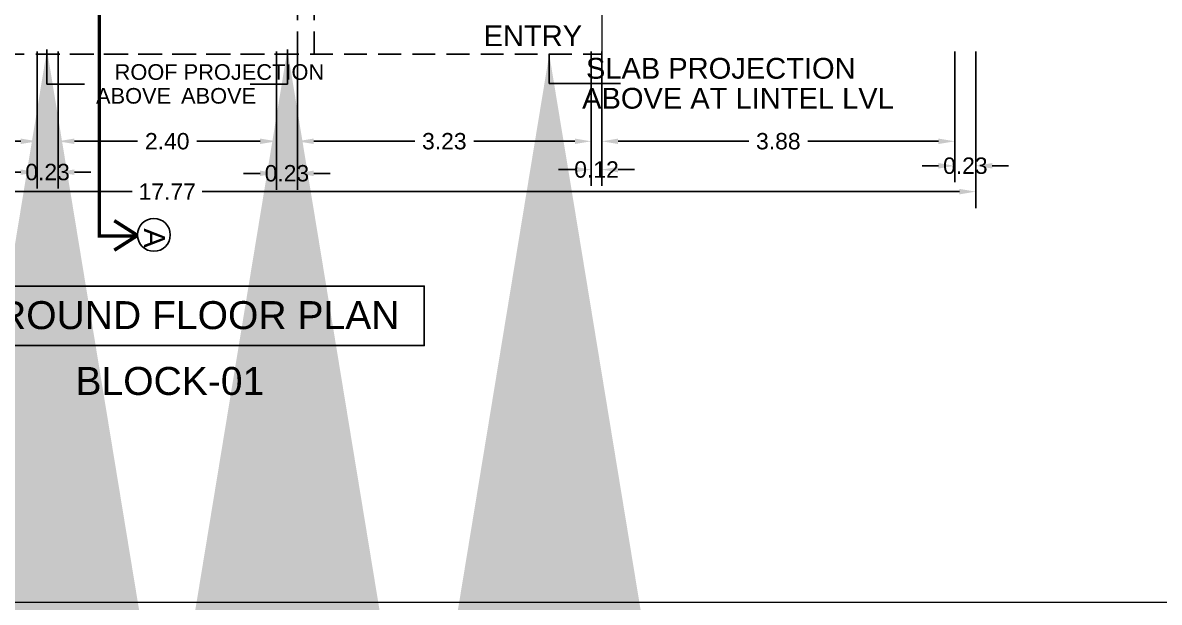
# Model space of a CAD drawing. Header units: metres. Extents: x 10 to 343, y 349 to 530.
# Drawn here: x 158.92 to 171.41, y 367.64 to 374.01 of the extents above; entities that cross this region are included whole.
import ezdxf

# ---------------------------------------------------------------- set-up
doc = ezdxf.new("R2010")
doc.units = ezdxf.units.M
doc.linetypes.add('CENTER', pattern=[2, 1.25, -0.25, 0.25, -0.25])
doc.linetypes.add('HIDDEN2', pattern=[0.1875, 0.125, -0.0625])
doc.layers.add('WAL', color=4, linetype='Continuous', lineweight=0)
doc.layers.add('wall', color=7, linetype='Continuous', lineweight=0)
doc.styles.add('RS3', font='romans.shx', dxfattribs={"width": 0.75, "height": 200})
doc.styles.get("Standard").update_dxf_attribs({"font": 'arial.ttf'})
doc.styles.add('style1', font='micross.ttf')
doc.styles.add('style3', font='arial.ttf')
doc.styles.add('style4', font='romans.shx', dxfattribs={"width": 0.75, "height": 175})
doc.dimstyles.new('1', dxfattribs={"dimtxt": 2, "dimasz": 100, "dimexe": 100, "dimexo": 0, "dimgap": 50, "dimtad": 1, "dimdec": 0, "dimzin": 3, "dimdsep": 46, "dimtxsty": 'RS3', "dimblk": 'ARCHTICK', "dimcen": 150, "dimdle": 100, "dimclrd": 256, "dimclre": 256, "dimclrt": 6, "dimadec": 0, "dimazin": 0, "dimtfac": 1, "dimtdec": 0, "dimtmove": 2, "dimatfit": 3, "dimfxl": 0, "dimlwd": -1, "dimlwe": -1, "dimarcsym": 0})
doc.dimstyles.get("Standard").update_dxf_attribs({"dimtxt": 0.18, "dimasz": 0.18, "dimexe": 0.18, "dimexo": 0.0625, "dimgap": 0.09, "dimtad": 0, "dimtih": 1, "dimtoh": 1, "dimzin": 0, "dimdsep": 46, "dimtxsty": 'Standard', "dimcen": 0.09, "dimadec": 0, "dimazin": 0, "dimtfac": 1, "dimtofl": 0, "dimtmove": 0, "dimatfit": 3, "dimfxl": 0, "dimtolj": 1, "dimtzin": 0, "dimarcsym": 0})

# ---------------------------------------------------------------- blocks, each defined once
blk = doc.blocks.new('_ArchTick')
at = {"color": 0, "linetype": 'ByBlock', "const_width": 0.15}
blk.add_lwpolyline([(-0.5, -0.5), (0.5, 0.5)], dxfattribs=at)
blk = doc.blocks.new('*D139')
at = {"color": 0, "lineweight": -2}
for p, q in [((159.077, 373.693), (159.077, 372.188)), ((159.307, 373.693), (159.307, 372.188)), ((158.897, 372.368), (158.717, 372.368)), ((159.487, 372.368), (159.667, 372.368))]:
    blk.add_line(p, q, dxfattribs=at)
at = {"color": 0}
for points in [[(158.897, 372.398), (158.897, 372.338), (159.077, 372.368)], [(159.487, 372.398), (159.487, 372.338), (159.307, 372.368)]]:
    blk.add_solid(points, dxfattribs=at)
at = {"layer": 'Defpoints', "color": 0}
for p in [(159.077, 373.756), (159.307, 373.756), (159.307, 372.368)]:
    blk.add_point(p, dxfattribs=at)
at = {"color": 0, "insert": (159.192, 372.368), "char_height": 0.18, "attachment_point": 5}
blk.add_mtext('\\A1;0.23', dxfattribs=at)
blk = doc.blocks.new('*D140')
at = {"color": 0, "lineweight": -2}
for p, q in [((159.307, 373.693), (159.307, 372.527)), ((161.707, 373.693), (161.707, 372.527)), ((159.487, 372.707), (160.182, 372.707)), ((161.527, 372.707), (160.832, 372.707))]:
    blk.add_line(p, q, dxfattribs=at)
at = {"color": 0}
for points in [[(159.487, 372.737), (159.487, 372.677), (159.307, 372.707)], [(161.527, 372.737), (161.527, 372.677), (161.707, 372.707)]]:
    blk.add_solid(points, dxfattribs=at)
at = {"layer": 'Defpoints', "color": 0}
for p in [(159.307, 373.756), (161.707, 373.756), (161.707, 372.707)]:
    blk.add_point(p, dxfattribs=at)
at = {"color": 0, "insert": (160.507, 372.707), "char_height": 0.18, "attachment_point": 5}
blk.add_mtext('\\A1;2.40', dxfattribs=at)
blk = doc.blocks.new('*D141')
at = {"color": 0, "lineweight": -2}
for p, q in [((161.707, 373.693), (161.707, 372.175)), ((161.937, 373.693), (161.937, 372.175)), ((161.527, 372.355), (161.347, 372.355)), ((162.117, 372.355), (162.297, 372.355))]:
    blk.add_line(p, q, dxfattribs=at)
at = {"color": 0}
for points in [[(161.527, 372.385), (161.527, 372.325), (161.707, 372.355)], [(162.117, 372.385), (162.117, 372.325), (161.937, 372.355)]]:
    blk.add_solid(points, dxfattribs=at)
at = {"layer": 'Defpoints', "color": 0}
for p in [(161.707, 373.756), (161.937, 373.756), (161.937, 372.355)]:
    blk.add_point(p, dxfattribs=at)
at = {"color": 0, "insert": (161.822, 372.355), "char_height": 0.18, "attachment_point": 5}
blk.add_mtext('\\A1;0.23', dxfattribs=at)
blk = doc.blocks.new('*D142')
at = {"color": 0, "lineweight": -2}
for p, q in [((161.937, 373.693), (161.937, 372.527)), ((165.167, 373.693), (165.167, 372.527)), ((162.117, 372.707), (163.228, 372.707)), ((164.987, 372.707), (163.876, 372.707))]:
    blk.add_line(p, q, dxfattribs=at)
at = {"color": 0}
for points in [[(162.117, 372.737), (162.117, 372.677), (161.937, 372.707)], [(164.987, 372.737), (164.987, 372.677), (165.167, 372.707)]]:
    blk.add_solid(points, dxfattribs=at)
at = {"layer": 'Defpoints', "color": 0}
for p in [(161.937, 373.756), (165.167, 373.756), (165.167, 372.707)]:
    blk.add_point(p, dxfattribs=at)
at = {"color": 0, "insert": (163.552, 372.707), "char_height": 0.18, "attachment_point": 5}
blk.add_mtext('\\A1;3.23', dxfattribs=at)
blk = doc.blocks.new('*D143')
at = {"color": 0, "lineweight": -2}
for p, q in [((165.167, 373.693), (165.167, 372.216)), ((165.282, 373.693), (165.282, 372.216)), ((164.987, 372.396), (164.807, 372.396)), ((165.462, 372.396), (165.642, 372.396))]:
    blk.add_line(p, q, dxfattribs=at)
at = {"color": 0}
for points in [[(164.987, 372.426), (164.987, 372.366), (165.167, 372.396)], [(165.462, 372.426), (165.462, 372.366), (165.282, 372.396)]]:
    blk.add_solid(points, dxfattribs=at)
at = {"layer": 'Defpoints', "color": 0}
for p in [(165.167, 373.756), (165.282, 373.756), (165.282, 372.396)]:
    blk.add_point(p, dxfattribs=at)
at = {"color": 0, "insert": (165.224, 372.396), "char_height": 0.18, "attachment_point": 5}
blk.add_mtext('\\A1;0.12', dxfattribs=at)
blk = doc.blocks.new('*D144')
at = {"color": 0, "lineweight": -2}
for p, q in [((165.282, 373.693), (165.282, 372.527)), ((169.162, 373.693), (169.162, 372.527)), ((165.462, 372.707), (166.898, 372.707)), ((168.982, 372.707), (167.546, 372.707))]:
    blk.add_line(p, q, dxfattribs=at)
at = {"color": 0}
for points in [[(165.462, 372.737), (165.462, 372.677), (165.282, 372.707)], [(168.982, 372.737), (168.982, 372.677), (169.162, 372.707)]]:
    blk.add_solid(points, dxfattribs=at)
at = {"layer": 'Defpoints', "color": 0}
for p in [(165.282, 373.756), (169.162, 373.756), (169.162, 372.707)]:
    blk.add_point(p, dxfattribs=at)
at = {"color": 0, "insert": (167.222, 372.707), "char_height": 0.18, "attachment_point": 5}
blk.add_mtext('\\A1;3.88', dxfattribs=at)
blk = doc.blocks.new('*D145')
at = {"color": 0, "lineweight": -2}
for p, q in [((169.162, 373.693), (169.162, 372.258)), ((169.392, 373.693), (169.392, 372.258)), ((168.982, 372.438), (168.802, 372.438)), ((169.572, 372.438), (169.752, 372.438))]:
    blk.add_line(p, q, dxfattribs=at)
at = {"color": 0}
for points in [[(168.982, 372.468), (168.982, 372.408), (169.162, 372.438)], [(169.572, 372.468), (169.572, 372.408), (169.392, 372.438)]]:
    blk.add_solid(points, dxfattribs=at)
at = {"layer": 'Defpoints', "color": 0}
for p in [(169.162, 373.756), (169.392, 373.756), (169.392, 372.438)]:
    blk.add_point(p, dxfattribs=at)
at = {"color": 0, "insert": (169.277, 372.438), "char_height": 0.18, "attachment_point": 5}
blk.add_mtext('\\A1;0.23', dxfattribs=at)
blk = doc.blocks.new('*D146')
at = {"color": 0, "lineweight": -2}
for p, q in [((151.622, 373.693), (151.622, 371.974)), ((169.392, 373.693), (169.392, 371.974)), ((151.802, 372.154), (160.122, 372.154)), ((169.212, 372.154), (160.892, 372.154))]:
    blk.add_line(p, q, dxfattribs=at)
at = {"color": 0}
for points in [[(151.802, 372.184), (151.802, 372.124), (151.622, 372.154)], [(169.212, 372.184), (169.212, 372.124), (169.392, 372.154)]]:
    blk.add_solid(points, dxfattribs=at)
at = {"layer": 'Defpoints', "color": 0}
for p in [(151.622, 373.756), (169.392, 373.756), (151.622, 372.154)]:
    blk.add_point(p, dxfattribs=at)
at = {"color": 0, "insert": (160.507, 372.154), "char_height": 0.18, "attachment_point": 5}
blk.add_mtext('\\A1;17.77', dxfattribs=at)
blk = doc.blocks.new('*D88')
at = {"color": 0, "lineweight": -2}
for p, q in [((155.847, 373.693), (155.847, 372.527)), ((159.077, 373.693), (159.077, 372.527)), ((156.027, 372.707), (157.138, 372.707)), ((158.897, 372.707), (157.786, 372.707))]:
    blk.add_line(p, q, dxfattribs=at)
at = {"color": 0}
for points in [[(156.027, 372.737), (156.027, 372.677), (155.847, 372.707)], [(158.897, 372.737), (158.897, 372.677), (159.077, 372.707)]]:
    blk.add_solid(points, dxfattribs=at)
at = {"layer": 'Defpoints', "color": 0}
for p in [(155.847, 373.756), (159.077, 373.756), (155.847, 372.707)]:
    blk.add_point(p, dxfattribs=at)
at = {"color": 0, "insert": (157.462, 372.707), "char_height": 0.18, "attachment_point": 5}
blk.add_mtext('\\A1;3.23', dxfattribs=at)

msp = doc.modelspace()

# ---------------------------------------------------------------- linework, layer by layer
at = {"linetype": 'HIDDEN2', "ltscale": 2}
for p, q in [((161.9369, 374.6642), (161.9369, 373.6642)), ((162.1219, 374.6642), (162.1219, 373.6642)), ((161.9369, 373.6642), (155.7319, 373.6642)), ((159.0769, 373.6642), (165.2819, 373.6642))]:
    msp.add_line(p, q, dxfattribs=at)
at = {"linetype": 'CENTER', "const_width": 0.0381}
for points in [[(160.1639, 383.3403), (159.7603, 383.3348), (159.7603, 371.6663), (160.1639, 371.6663)], [(160.1804, 371.673), (159.9254, 371.8353)], [(160.1804, 371.673), (159.9254, 371.5107)]]:
    msp.add_lwpolyline(points, dxfattribs=at)
msp.add_lwpolyline([(158.1175, 371.1163), (163.3321, 371.1163), (163.3321, 370.4625), (158.1175, 370.4625)], close=True)
msp.add_circle((160.3607, 371.6785), 0.1803)
at = {"layer": 'WAL', "color": 7, "linetype": 'ByBlock', "ltscale": 500}
msp.add_line((165.2819, 374.6642), (165.2819, 373.6642), dxfattribs=at)
at = {"layer": 'wall'}
msp.add_lwpolyline([(148.906, 367.6428), (192.1057, 367.6428), (192.1057, 398.1209), (148.906, 398.1209)], close=True, dxfattribs=at)

# ---------------------------------------------------------------- texts
for s, height, style, p in [('ENTRY', 0.2286, 'style1', (163.9838, 373.7524)), ('ROOF PROJECTION', 0.17145, 'style1', (159.9294, 373.3825)), ('SLAB PROJECTION', 0.2286, 'style1', (165.1081, 373.3946)), ('ABOVE', 0.17145, 'style1', (159.7247, 373.1209)), ('ABOVE', 0.17145, 'style1', (160.6592, 373.1209)), ('ABOVE AT LINTEL LVL', 0.2286, 'style1', (165.0661, 373.0657)), ('GROUND FLOOR PLAN', 0.307238, 'style3', (158.3139, 370.6437)), ('BLOCK-01', 0.30724, 'style3', (159.4986, 369.9203))]:
    msp.add_text(s, height=height, dxfattribs=dict(style=style)).set_placement(p)
at = {"linetype": 'CENTER', "style": 'style1'}
msp.add_text('A', height=0.2286, rotation=270, dxfattribs=at).set_placement((160.2524, 371.7507))

# ---------------------------------------------------------------- dimensions: what is measured, and where the dimension line sits
for base, p1, p2, picture, middle in [((151.6219, 372.154), (169.3919, 373.7559), (151.6219, 373.7559), '*D146', (160.5069, 372.154)), ((161.7069, 372.7068), (159.3069, 373.7559), (161.7069, 373.7559), '*D140', (160.5069, 372.7068)), ((165.1669, 372.7068), (161.9369, 373.7559), (165.1669, 373.7559), '*D142', (163.5519, 372.7068)), ((169.1619, 372.7068), (165.2819, 373.7559), (169.1619, 373.7559), '*D144', (167.2219, 372.7068))]:
    dim = msp.add_linear_dim(base=base, p1=p1, p2=p2, dimstyle='Standard')
    dim.commit()
    dim.dimension.update_dxf_attribs({"geometry": picture, "text_midpoint": middle})
dim = msp.add_linear_dim(base=(155.8469, 372.7068), p1=(159.0769, 373.7559), p2=(155.8469, 373.7559), angle=180, dimstyle='Standard')
dim.commit()
dim.dimension.update_dxf_attribs({"geometry": '*D88', "text_midpoint": (157.4619, 372.7068)})
for base, p1, p2, picture, middle in [((159.3069, 372.3682), (159.0769, 373.7559), (159.3069, 373.7559), '*D139', (159.1919, 372.3682)), ((161.9369, 372.3545), (161.7069, 373.7559), (161.9369, 373.7559), '*D141', (161.8219, 372.3545)), ((165.2819291, 372.3962078), (165.1669288, 373.7559484), (165.2819291, 373.7559484), '*D143', (165.2244289, 372.3962078)), ((169.3919, 372.438), (169.1619, 373.7559), (169.3919, 373.7559), '*D145', (169.2769, 372.438))]:
    dim = msp.add_linear_dim(base=base, p1=p1, p2=p2, dimstyle='Standard')
    dim.commit()
    dim.dimension.update_dxf_attribs({"geometry": picture, "text_midpoint": middle, "dimtype": 160})

# ---------------------------------------------------------------- leaders
at = {"ltscale": 400}
for points in [[(159.186, 373.7141), (159.186, 373.3347), (159.5966, 373.3347)], [(161.8278, 373.7141), (161.8278, 373.3347), (161.4172, 373.3347)], [(164.7051, 373.6642), (164.7051, 373.3406), (165.4861, 373.3406)]]:
    msp.add_leader(points, dimstyle='1', override={"dimtxt": 2, "dimtxsty": 'style4'}, dxfattribs=at)

doc.saveas('drawing.dxf')
